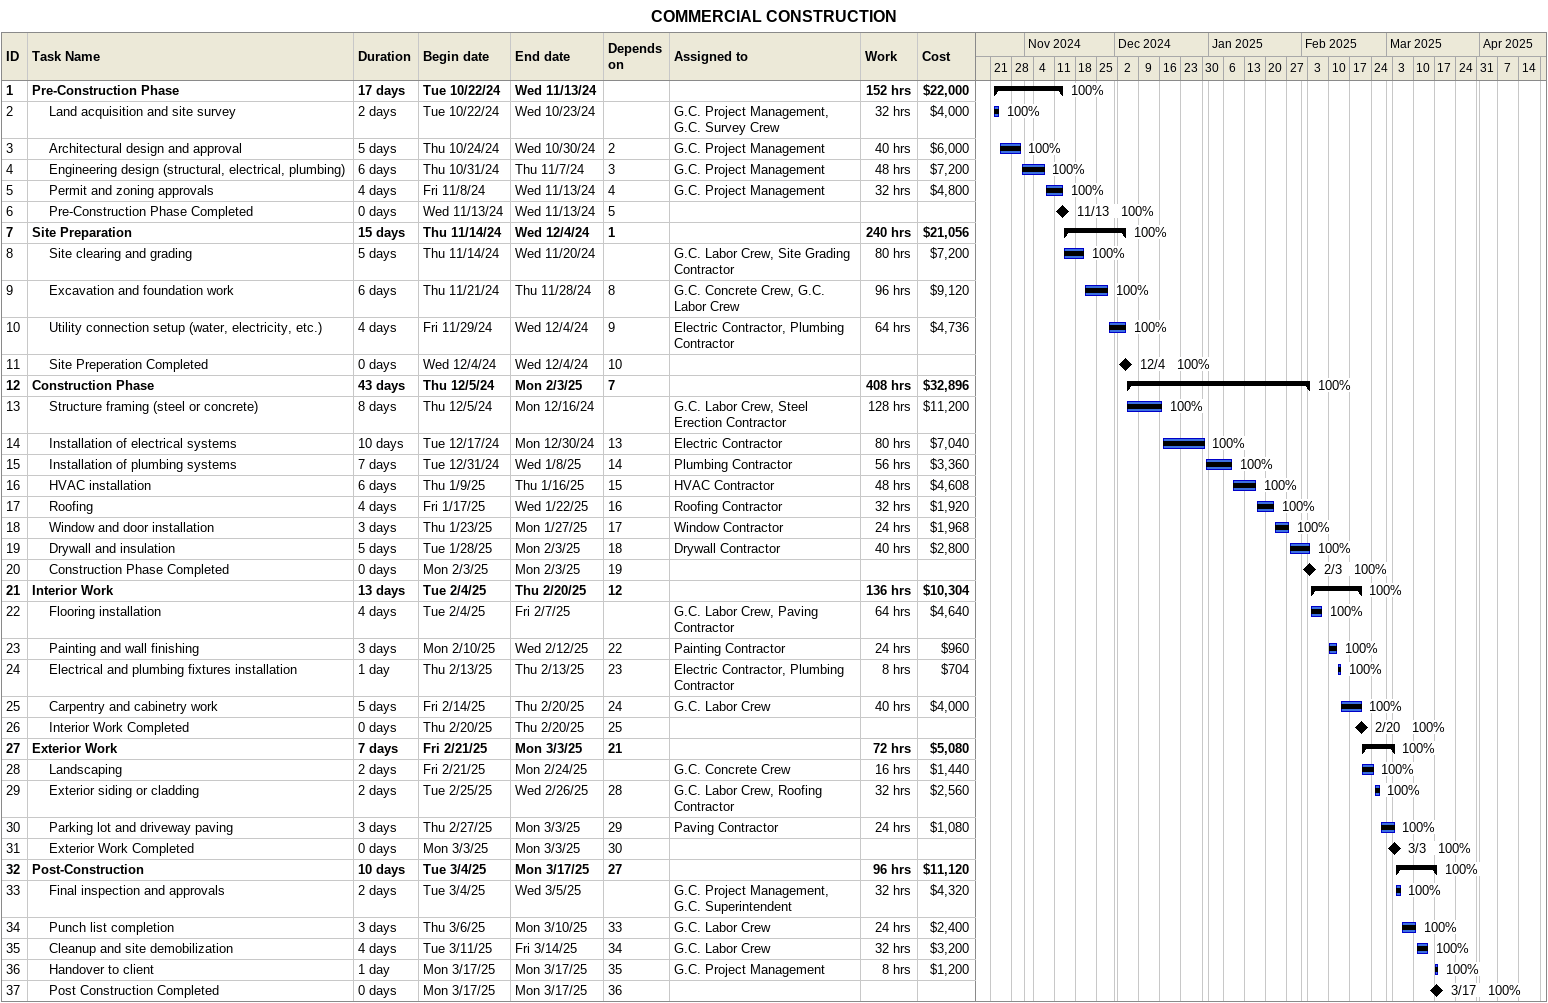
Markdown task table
COMMERCIAL CONSTRUCTION

| ID | Level | Task | Duration | Start | Finish | Predecessors | Resources | % complete | Work (h) | Cost ($) |
|---|---|---|---|---|---|---|---|---|---|---|
| 1 | 1 | **Pre-Construction Phase** | 17d | 2024-10-22 | 2024-11-13 |  |  | 100 | 152 | 22000 |
| 2 | 2 | Land acquisition and site survey | 2d | 2024-10-22 | 2024-10-23 |  | G.C. Project Management, G.C. Survey Crew | 100 | 32 | 4000 |
| 3 | 2 | Architectural design and approval | 5d | 2024-10-24 | 2024-10-30 | 2 | G.C. Project Management | 100 | 40 | 6000 |
| 4 | 2 | Engineering design (structural, electrical, plumbing) | 6d | 2024-10-31 | 2024-11-07 | 3 | G.C. Project Management | 100 | 48 | 7200 |
| 5 | 2 | Permit and zoning approvals | 4d | 2024-11-08 | 2024-11-13 | 4 | G.C. Project Management | 100 | 32 | 4800 |
| 6 | 2 | Pre-Construction Phase Completed | 0d | 2024-11-13 | 2024-11-13 | 5 |  | 100 |  |  |
| 7 | 1 | **Site Preparation** | 15d | 2024-11-14 | 2024-12-04 | 1 |  | 100 | 240 | 21056 |
| 8 | 2 | Site clearing and grading | 5d | 2024-11-14 | 2024-11-20 |  | G.C. Labor Crew, Site Grading Contractor | 100 | 80 | 7200 |
| 9 | 2 | Excavation and foundation work | 6d | 2024-11-21 | 2024-11-28 | 8 | G.C. Concrete Crew, G.C. Labor Crew | 100 | 96 | 9120 |
| 10 | 2 | Utility connection setup (water, electricity, etc.) | 4d | 2024-11-29 | 2024-12-04 | 9 | Electric Contractor, Plumbing Contractor | 100 | 64 | 4736 |
| 11 | 2 | Site Preperation Completed | 0d | 2024-12-04 | 2024-12-04 | 10 |  | 100 |  |  |
| 12 | 1 | **Construction Phase** | 43d | 2024-12-05 | 2025-02-03 | 7 |  | 100 | 408 | 32896 |
| 13 | 2 | Structure framing (steel or concrete) | 8d | 2024-12-05 | 2024-12-16 |  | G.C. Labor Crew, Steel Erection Contractor | 100 | 128 | 11200 |
| 14 | 2 | Installation of electrical systems | 10d | 2024-12-17 | 2024-12-30 | 13 | Electric Contractor | 100 | 80 | 7040 |
| 15 | 2 | Installation of plumbing systems | 7d | 2024-12-31 | 2025-01-08 | 14 | Plumbing Contractor | 100 | 56 | 3360 |
| 16 | 2 | HVAC installation | 6d | 2025-01-09 | 2025-01-16 | 15 | HVAC Contractor | 100 | 48 | 4608 |
| 17 | 2 | Roofing | 4d | 2025-01-17 | 2025-01-22 | 16 | Roofing Contractor | 100 | 32 | 1920 |
| 18 | 2 | Window and door installation | 3d | 2025-01-23 | 2025-01-27 | 17 | Window Contractor | 100 | 24 | 1968 |
| 19 | 2 | Drywall and insulation | 5d | 2025-01-28 | 2025-02-03 | 18 | Drywall Contractor | 100 | 40 | 2800 |
| 20 | 2 | Construction Phase Completed | 0d | 2025-02-03 | 2025-02-03 | 19 |  | 100 |  |  |
| 21 | 1 | **Interior Work** | 13d | 2025-02-04 | 2025-02-20 | 12 |  | 100 | 136 | 10304 |
| 22 | 2 | Flooring installation | 4d | 2025-02-04 | 2025-02-07 |  | G.C. Labor Crew, Paving Contractor | 100 | 64 | 4640 |
| 23 | 2 | Painting and wall finishing | 3d | 2025-02-10 | 2025-02-12 | 22 | Painting Contractor | 100 | 24 | 960 |
| 24 | 2 | Electrical and plumbing fixtures installation | 1d | 2025-02-13 | 2025-02-13 | 23 | Electric Contractor, Plumbing Contractor | 100 | 8 | 704 |
| 25 | 2 | Carpentry and cabinetry work | 5d | 2025-02-14 | 2025-02-20 | 24 | G.C. Labor Crew | 100 | 40 | 4000 |
| 26 | 2 | Interior Work Completed | 0d | 2025-02-20 | 2025-02-20 | 25 |  | 100 |  |  |
| 27 | 1 | **Exterior Work** | 7d | 2025-02-21 | 2025-03-03 | 21 |  | 100 | 72 | 5080 |
| 28 | 2 | Landscaping | 2d | 2025-02-21 | 2025-02-24 |  | G.C. Concrete Crew | 100 | 16 | 1440 |
| 29 | 2 | Exterior siding or cladding | 2d | 2025-02-25 | 2025-02-26 | 28 | G.C. Labor Crew, Roofing Contractor | 100 | 32 | 2560 |
| 30 | 2 | Parking lot and driveway paving | 3d | 2025-02-27 | 2025-03-03 | 29 | Paving Contractor | 100 | 24 | 1080 |
| 31 | 2 | Exterior Work Completed | 0d | 2025-03-03 | 2025-03-03 | 30 |  | 100 |  |  |
| 32 | 1 | **Post-Construction** | 10d | 2025-03-04 | 2025-03-17 | 27 |  | 100 | 96 | 11120 |
| 33 | 2 | Final inspection and approvals | 2d | 2025-03-04 | 2025-03-05 |  | G.C. Project Management, G.C. Superintendent | 100 | 32 | 4320 |
| 34 | 2 | Punch list completion | 3d | 2025-03-06 | 2025-03-10 | 33 | G.C. Labor Crew | 100 | 24 | 2400 |
| 35 | 2 | Cleanup and site demobilization | 4d | 2025-03-11 | 2025-03-14 | 34 | G.C. Labor Crew | 100 | 32 | 3200 |
| 36 | 2 | Handover to client | 1d | 2025-03-17 | 2025-03-17 | 35 | G.C. Project Management | 100 | 8 | 1200 |
| 37 | 2 | Post Construction Completed | 0d | 2025-03-17 | 2025-03-17 | 36 |  | 100 |  |  |
